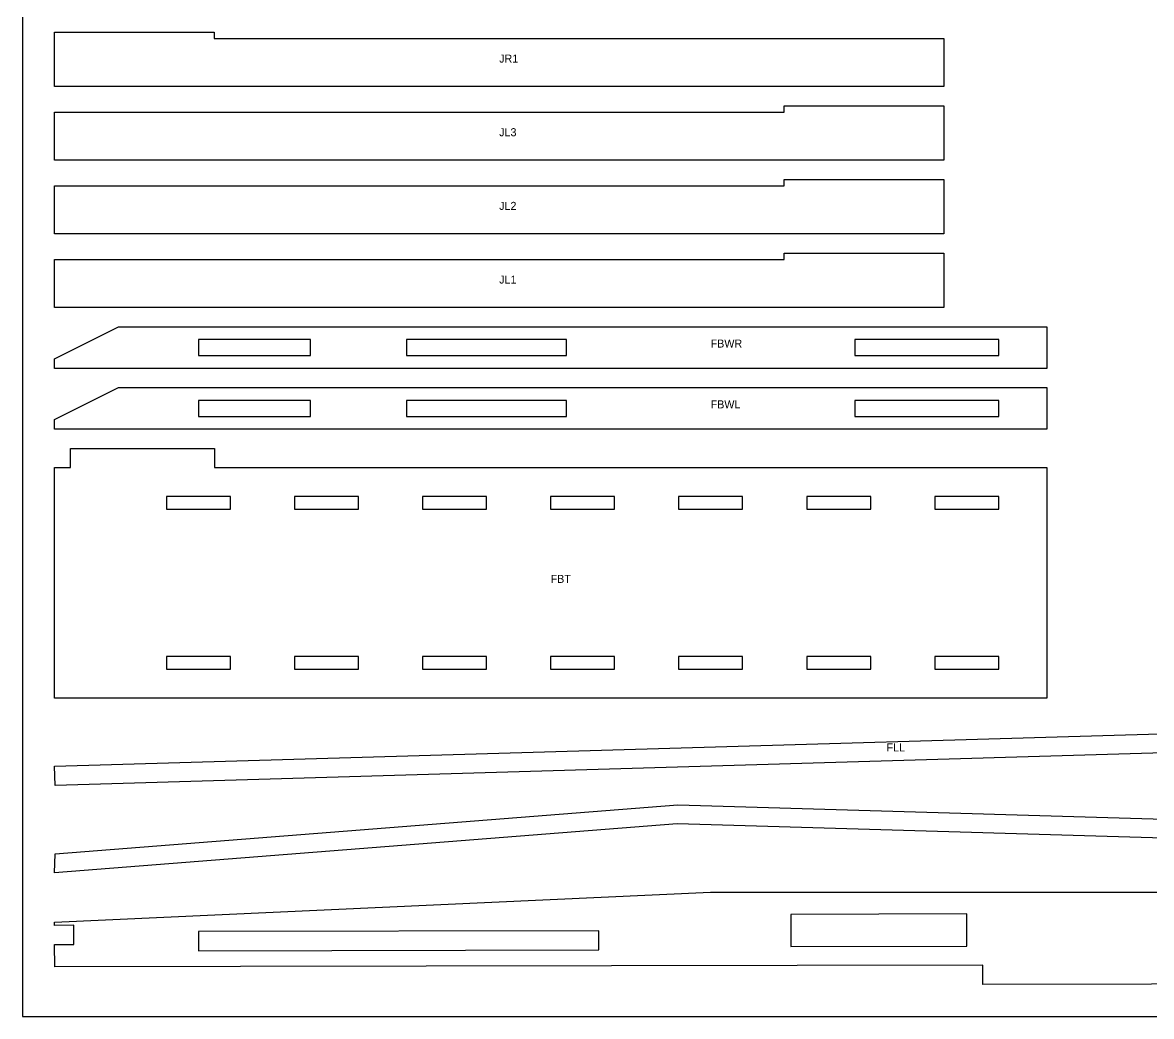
# Model space of a CAD drawing. Header units: millimetres. Extents: x 0 to 2438, y 0 to 1219.
# Drawn here: x 0 to 352.7, y 0 to 310.4 of the extents above; entities that cross this region are included whole.
import ezdxf

# ---------------------------------------------------------------- set-up
doc = ezdxf.new("R2010")
doc.units = ezdxf.units.MM
for name, color, linetype in [('CUT_AIRCRAFT', 7, 'Continuous'), ('LABEL_DO_NOT_CUT', 3, 'Continuous'), ('STOCK_DO_NOT_CUT', 8, 'Continuous')]:
    doc.layers.add(name, color=color, linetype=linetype)

msp = doc.modelspace()

# ---------------------------------------------------------------- linework, layer by layer
at = {"layer": 'CUT_AIRCRAFT'}
for points in [[(10, 307.41), (59.85, 307.41), (59.85, 305.41), (287.85, 305.41), (287.85, 290.41), (10, 290.41)], [(238, 284.41), (287.85, 284.41), (287.85, 267.41), (10, 267.41), (10, 282.41), (238, 282.41)], [(238, 261.41), (287.85, 261.41), (287.85, 244.41), (10, 244.41), (10, 259.41), (238, 259.41)], [(238, 238.41), (287.85, 238.41), (287.85, 221.41), (10, 221.41), (10, 236.41), (238, 236.41)], [(320, 202.41), (10, 202.41), (10, 205.41), (30, 215.41), (320, 215.41)], [(55, 211.41), (55, 206.41), (90, 206.41), (90, 211.41)], [(120, 211.41), (120, 206.41), (170, 206.41), (170, 211.41)], [(260, 211.41), (260, 206.41), (305, 206.41), (305, 211.41)], [(320, 183.41), (10, 183.41), (10, 186.41), (30, 196.41), (320, 196.41)], [(55, 192.41), (55, 187.41), (90, 187.41), (90, 192.41)], [(120, 192.41), (120, 187.41), (170, 187.41), (170, 192.41)], [(260, 192.41), (260, 187.41), (305, 187.41), (305, 192.41)], [(60, 177.41), (60, 171.41), (320, 171.41), (320, 99.41), (10, 99.41), (10, 171.41), (15, 171.41), (15, 177.41)], [(45, 162.41), (45, 158.41), (65, 158.41), (65, 162.41)], [(85, 162.41), (85, 158.41), (105, 158.41), (105, 162.41)], [(125, 162.41), (125, 158.41), (145, 158.41), (145, 162.41)], [(165, 162.41), (165, 158.41), (185, 158.41), (185, 162.41)], [(205, 162.41), (205, 158.41), (225, 158.41), (225, 162.41)], [(245, 162.41), (245, 158.41), (265, 158.41), (265, 162.41)], [(285, 162.41), (285, 158.41), (305, 158.41), (305, 162.41)], [(45, 112.41), (45, 108.41), (65, 108.41), (65, 112.41)], [(85, 112.41), (85, 108.41), (105, 108.41), (105, 112.41)], [(125, 112.41), (125, 108.41), (145, 108.41), (145, 112.41)], [(165, 112.41), (165, 108.41), (185, 108.41), (185, 112.41)], [(205, 112.41), (205, 108.41), (225, 108.41), (225, 112.41)], [(245, 112.41), (245, 108.41), (265, 108.41), (265, 112.41)], [(285, 112.41), (285, 108.41), (305, 108.41), (305, 112.41)], [(10.18, 72.12), (10, 78.12), (529.78, 93.41), (724.31, 78.12), (724.49, 72.12), (529.95, 87.41)], [(724.49, 50.83), (724.31, 44.84), (204.53, 60.12), (10, 44.84), (10.18, 50.83), (204.71, 66.12)], [(240, 31.88), (240.01, 21.88), (295.01, 21.99), (295, 31.99)], [(55.01, 26.53), (55.02, 20.53), (180.02, 20.77), (180.01, 26.77)]]:
    msp.add_lwpolyline(points, close=True, dxfattribs=at)
msp.add_lwpolyline([(880.04, 11.12), (300.04, 10), (300.03, 16), (10.03, 15.44), (10.01, 22.44), (16.01, 22.45), (16, 28.45), (10, 28.44), (10, 29.44), (214.98, 38.84), (734.98, 38.84)], dxfattribs=at)
at = {"layer": 'STOCK_DO_NOT_CUT'}
msp.add_lwpolyline([(0, 0), (2438.4, 0), (2438.4, 1219.2), (0, 1219.2)], close=True, dxfattribs=at)

# ---------------------------------------------------------------- texts
at = {"layer": 'LABEL_DO_NOT_CUT'}
for s, p in [('JR1', (148.93, 297.91)), ('JL3', (148.93, 274.91)), ('JL2', (148.93, 251.91)), ('JL1', (148.93, 228.91)), ('FBWR', (215, 208.91)), ('FBWL', (215, 189.91)), ('FBT', (165, 135.41)), ('FLL', (269.98, 82.76))]:
    msp.add_text(s, height=2.5, dxfattribs=at).set_placement(p)

doc.saveas('drawing.dxf')
